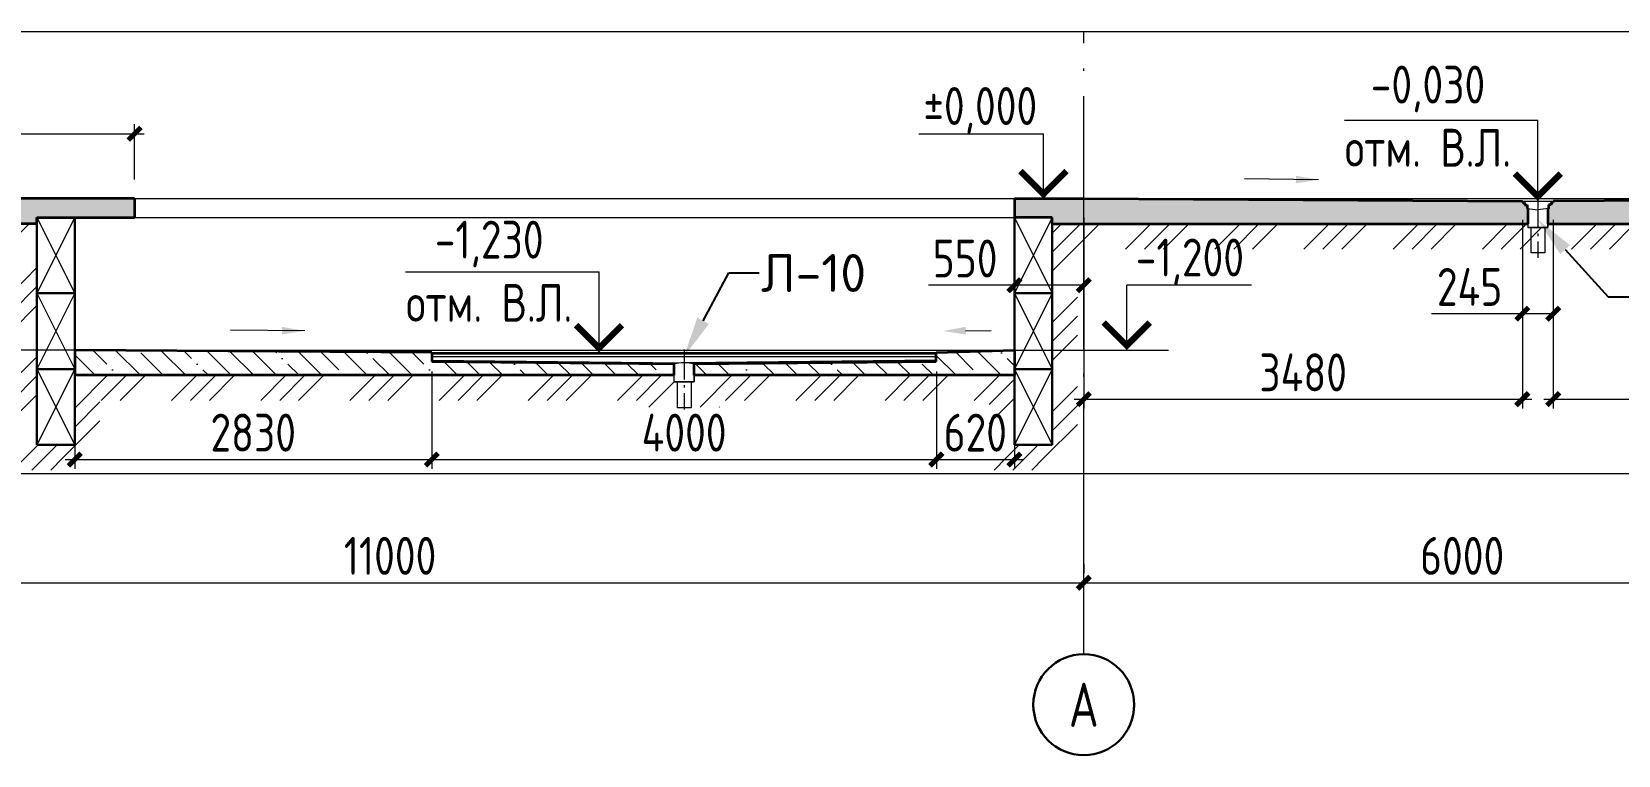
# Model space of a CAD drawing. Extents: x -965262 to 1142518, y -357520 to 71675.
# Drawn here: x 229944 to 242523, y -228912 to -223182 of the extents above; entities that cross this region are included whole.
import ezdxf
from ezdxf import colors
from ezdxf.entities.mleader import LeaderData, LeaderLine
from ezdxf.math import Vec2, Vec3

# ---------------------------------------------------------------- set-up
doc = ezdxf.new("R2010")
doc.units = 0
doc.header["$LTSCALE"] = 10
doc.linetypes.add('AM_DIN_G_W050x2', pattern=[6.875, 4.75, -0.875, 0.375, -0.875])
doc.linetypes.add('DOTE', pattern=[2.42, 2, -0.2, 0.02, -0.2])
doc.layers.get('0').update_dxf_attribs({"linetype": 'CONTINUOUS', "lineweight": 30})
doc.layers.get('Defpoints').update_dxf_attribs({"linetype": 'CONTINUOUS'})
doc.layers.add('DOTE', color=7, linetype='DOTE', lineweight=9)
doc.layers.add('полы', color=3, linetype='CONTINUOUS', lineweight=35)
doc.styles.add('GOST 2.304', font='isocpeur.ttf', dxfattribs={"width": 0.75, "height": 250})
doc.styles.get("Standard").update_dxf_attribs({"font": 'isocpeur.ttf', "height": 300})
doc.styles.add('ГОСТ 2м', font='isocpeur.ttf', dxfattribs={"width": 0.8, "height": 250})
doc.dimstyles.new('ГОСТ 2м', dxfattribs={"dimtxt": 250, "dimasz": 100, "dimexe": 75, "dimexo": 150, "dimgap": 62.5, "dimtad": 1, "dimdec": 0, "dimtxsty": 'ГОСТ 2м', "dimblk": 'ARCHTICK', "dimcen": 150, "dimdle": 75, "dimclrd": 256, "dimclre": 256, "dimclrt": 256, "dimadec": 0, "dimazin": 0, "dimtfac": 1, "dimtdec": 0, "dimtmove": 0, "dimatfit": 3, "dimldrblk": 'OBLIQUE', "dimfxl": 1, "dimlwd": 15, "dimlwe": 15, "dimarcsym": 0})

# ---------------------------------------------------------------- blocks, each defined once
blk = doc.blocks.new('_ArchTick')
at = {"color": 0, "linetype": 'ByBlock', "lineweight": 0, "const_width": 0.4}
blk.add_lwpolyline([(-0.5, -0.5), (0.5, 0.5)], dxfattribs=at)
blk = doc.blocks.new('*D1760')
at = {"lineweight": 15, "ltscale": 100, "transparency": 16777216}
for p, q in [((238285, -227396), (238285, -227471)), ((244285, -227396), (244285, -227471)), ((238210, -227546), (244360, -227546))]:
    blk.add_line(p, q, dxfattribs=at)
at = {"layer": 'Defpoints', "color": 0, "lineweight": 15, "ltscale": 100, "transparency": 16777216}
for p in [(238285, -227546), (244285, -227546), (244285, -227546)]:
    blk.add_point(p, dxfattribs=at)
at = {"lineweight": 15, "ltscale": 100, "transparency": 16777216, "xscale": 100, "yscale": 100, "zscale": 100, "rotation": 180}
blk.add_blockref('_ArchTick', (238285, -227546), dxfattribs=at)
at = {"lineweight": 15, "ltscale": 100, "transparency": 16777216, "xscale": 100, "yscale": 100, "zscale": 100}
blk.add_blockref('_ArchTick', (244285, -227546), dxfattribs=at)
at = {"lineweight": 15, "ltscale": 100, "transparency": 16777216, "insert": (241285, -227333), "char_height": 250, "attachment_point": 5, "style": 'ГОСТ 2м'}
blk.add_mtext('{\\H1.2x;6000}', dxfattribs=at)
blk = doc.blocks.new('_Oblique')
at = {"color": 0, "linetype": 'ByBlock', "lineweight": -2}
blk.add_line((-0.5, -0.5), (0.5, 0.5), dxfattribs=at)
blk = doc.blocks.new('*D1761')
at = {"lineweight": 15, "ltscale": 100, "transparency": 16777216}
for p, q in [((227285, -227396), (227285, -227471)), ((238285, -227396), (238285, -227471)), ((227210, -227546), (238360, -227546))]:
    blk.add_line(p, q, dxfattribs=at)
at = {"layer": 'Defpoints', "color": 0, "lineweight": 15, "ltscale": 100, "transparency": 16777216}
for p in [(227285, -227546), (238285, -227546), (238285, -227546)]:
    blk.add_point(p, dxfattribs=at)
at = {"lineweight": 15, "ltscale": 100, "transparency": 16777216, "xscale": 100, "yscale": 100, "zscale": 100, "rotation": 180}
blk.add_blockref('_ArchTick', (227285, -227546), dxfattribs=at)
at = {"lineweight": 15, "ltscale": 100, "transparency": 16777216, "xscale": 100, "yscale": 100, "zscale": 100}
blk.add_blockref('_ArchTick', (238285, -227546), dxfattribs=at)
at = {"lineweight": 15, "ltscale": 100, "transparency": 16777216, "insert": (232785, -227333), "char_height": 250, "attachment_point": 5, "style": 'ГОСТ 2м'}
blk.add_mtext('{\\H1.2x;11000}', dxfattribs=at)
blk = doc.blocks.new('*D1762')
at = {"lineweight": 15, "ltscale": 50, "transparency": 16777216}
for p, q in [((226900, -223990), (230835, -223990)), ((226975, -224353), (226975, -223915)), ((230760, -224353), (230760, -223915))]:
    blk.add_line(p, q, dxfattribs=at)
at = {"layer": 'Defpoints', "color": 0, "lineweight": 15, "ltscale": 50, "transparency": 16777216}
for p in [(230760, -223990), (226975, -224503, 3260), (230760, -224503, 3013)]:
    blk.add_point(p, dxfattribs=at)
at = {"lineweight": 15, "ltscale": 50, "transparency": 16777216, "xscale": 100, "yscale": 100, "zscale": 100, "rotation": 180}
blk.add_blockref('_ArchTick', (226975, -223990), dxfattribs=at)
at = {"lineweight": 15, "ltscale": 50, "transparency": 16777216, "xscale": 100, "yscale": 100, "zscale": 100}
blk.add_blockref('_ArchTick', (230760, -223990), dxfattribs=at)
at = {"lineweight": 15, "ltscale": 50, "transparency": 16777216, "insert": (228867, -223778), "char_height": 250, "attachment_point": 5, "style": 'ГОСТ 2м'}
blk.add_mtext('{\\H1.2x;3785}', dxfattribs=at)
blk = doc.blocks.new('*D1763')
at = {"lineweight": 15, "ltscale": 50, "transparency": 16777216}
for p, q in [((230285, -225853), (230285, -226645)), ((233116, -225873), (233116, -226645)), ((230210, -226570), (233191, -226570))]:
    blk.add_line(p, q, dxfattribs=at)
at = {"layer": 'Defpoints', "color": 0, "lineweight": 15, "ltscale": 50, "transparency": 16777216}
for p in [(230285, -225703, 3139), (233116, -225723, 2383), (233116, -226570)]:
    blk.add_point(p, dxfattribs=at)
at = {"lineweight": 15, "ltscale": 50, "transparency": 16777216, "xscale": 100, "yscale": 100, "zscale": 100, "rotation": 180}
blk.add_blockref('_ArchTick', (230285, -226570), dxfattribs=at)
at = {"lineweight": 15, "ltscale": 50, "transparency": 16777216, "xscale": 100, "yscale": 100, "zscale": 100}
blk.add_blockref('_ArchTick', (233116, -226570), dxfattribs=at)
at = {"lineweight": 15, "ltscale": 50, "transparency": 16777216, "insert": (231700, -226357), "char_height": 250, "attachment_point": 5, "style": 'ГОСТ 2м'}
blk.add_mtext('{\\H1.2x;2830}', dxfattribs=at)
blk = doc.blocks.new('*D1764')
at = {"lineweight": 15, "ltscale": 50, "transparency": 16777216}
for p, q in [((233116, -225943), (233116, -226645)), ((237116, -225943), (237116, -226645)), ((233041, -226570), (237191, -226570))]:
    blk.add_line(p, q, dxfattribs=at)
at = {"layer": 'Defpoints', "color": 0, "lineweight": 15, "ltscale": 50, "transparency": 16777216}
for p in [(233116, -225793, 2383), (237116, -225793, 2383), (237116, -226570)]:
    blk.add_point(p, dxfattribs=at)
at = {"lineweight": 15, "ltscale": 50, "transparency": 16777216, "xscale": 100, "yscale": 100, "zscale": 100, "rotation": 180}
blk.add_blockref('_ArchTick', (233116, -226570), dxfattribs=at)
at = {"lineweight": 15, "ltscale": 50, "transparency": 16777216, "xscale": 100, "yscale": 100, "zscale": 100}
blk.add_blockref('_ArchTick', (237116, -226570), dxfattribs=at)
at = {"lineweight": 15, "ltscale": 50, "transparency": 16777216, "insert": (235116, -226357), "char_height": 250, "attachment_point": 5, "style": 'ГОСТ 2м'}
blk.add_mtext('{\\H1.2x;4000}', dxfattribs=at)
blk = doc.blocks.new('*D1765')
at = {"lineweight": 15, "ltscale": 50, "transparency": 16777216}
for p, q in [((237116, -225873), (237116, -226645)), ((237735, -225853), (237735, -226645)), ((237041, -226570), (237810, -226570))]:
    blk.add_line(p, q, dxfattribs=at)
at = {"layer": 'Defpoints', "color": 0, "lineweight": 15, "ltscale": 50, "transparency": 16777216}
for p in [(237116, -225723, 2383), (237735, -225703, 3139), (237735, -226570)]:
    blk.add_point(p, dxfattribs=at)
at = {"lineweight": 15, "ltscale": 50, "transparency": 16777216, "xscale": 100, "yscale": 100, "zscale": 100, "rotation": 180}
blk.add_blockref('_ArchTick', (237116, -226570), dxfattribs=at)
at = {"lineweight": 15, "ltscale": 50, "transparency": 16777216, "xscale": 100, "yscale": 100, "zscale": 100}
blk.add_blockref('_ArchTick', (237735, -226570), dxfattribs=at)
at = {"lineweight": 15, "ltscale": 50, "transparency": 16777216, "insert": (237425, -226357), "char_height": 250, "attachment_point": 5, "style": 'ГОСТ 2м'}
blk.add_mtext('{\\H1.2x;620}', dxfattribs=at)
blk = doc.blocks.new('*D1766')
at = {"lineweight": 15, "ltscale": 50, "transparency": 16777216}
for p, q in [((237735, -224653), (237735, -225265)), ((238285, -224653), (238285, -225265)), ((237735, -225190), (237054, -225190)), ((238285, -225190), (237660, -225190))]:
    blk.add_line(p, q, dxfattribs=at)
at = {"layer": 'Defpoints', "color": 0, "lineweight": 15, "ltscale": 50, "transparency": 16777216}
for p in [(237735, -224503, 3013), (238285, -224503), (238285, -225190)]:
    blk.add_point(p, dxfattribs=at)
at = {"lineweight": 15, "ltscale": 50, "transparency": 16777216, "xscale": 100, "yscale": 100, "zscale": 100, "rotation": 180}
blk.add_blockref('_ArchTick', (237735, -225190), dxfattribs=at)
at = {"lineweight": 15, "ltscale": 50, "transparency": 16777216, "xscale": 100, "yscale": 100, "zscale": 100}
blk.add_blockref('_ArchTick', (238285, -225190), dxfattribs=at)
at = {"lineweight": 15, "ltscale": 50, "transparency": 16777216, "insert": (237344, -224978), "char_height": 250, "attachment_point": 5, "style": 'ГОСТ 2м'}
blk.add_mtext('{\\H1.2x;550}', dxfattribs=at)
blk = doc.blocks.new('*D1767')
at = {"lineweight": 15, "ltscale": 50, "transparency": 16777216}
for p, q in [((238285, -224653), (238285, -226167)), ((241762, -224673), (241762, -226167)), ((238210, -226092), (241837, -226092))]:
    blk.add_line(p, q, dxfattribs=at)
at = {"layer": 'Defpoints', "color": 0, "lineweight": 15, "ltscale": 50, "transparency": 16777216}
for p in [(238285, -224503), (241762, -224523), (241762, -226092)]:
    blk.add_point(p, dxfattribs=at)
at = {"lineweight": 15, "ltscale": 50, "transparency": 16777216, "xscale": 100, "yscale": 100, "zscale": 100, "rotation": 180}
blk.add_blockref('_ArchTick', (238285, -226092), dxfattribs=at)
at = {"lineweight": 15, "ltscale": 50, "transparency": 16777216, "xscale": 100, "yscale": 100, "zscale": 100}
blk.add_blockref('_ArchTick', (241762, -226092), dxfattribs=at)
at = {"lineweight": 15, "ltscale": 50, "transparency": 16777216, "insert": (240024, -225880), "char_height": 250, "attachment_point": 5, "style": 'ГОСТ 2м'}
blk.add_mtext('{\\H1.2x;3480}', dxfattribs=at)
blk = doc.blocks.new('*D1768')
at = {"lineweight": 15, "ltscale": 50, "transparency": 16777216}
for p, q in [((241762, -224673), (241762, -225490)), ((242007, -224673), (242007, -225490)), ((241762, -225415), (241042, -225415)), ((242007, -225415), (241687, -225415))]:
    blk.add_line(p, q, dxfattribs=at)
at = {"layer": 'Defpoints', "color": 0, "lineweight": 15, "ltscale": 50, "transparency": 16777216}
for p in [(241762, -224523), (242007, -224523), (242007, -225415)]:
    blk.add_point(p, dxfattribs=at)
at = {"lineweight": 15, "ltscale": 50, "transparency": 16777216, "xscale": 100, "yscale": 100, "zscale": 100, "rotation": 180}
blk.add_blockref('_ArchTick', (241762, -225415), dxfattribs=at)
at = {"lineweight": 15, "ltscale": 50, "transparency": 16777216, "xscale": 100, "yscale": 100, "zscale": 100}
blk.add_blockref('_ArchTick', (242007, -225415), dxfattribs=at)
at = {"lineweight": 15, "ltscale": 50, "transparency": 16777216, "insert": (241344, -225203), "char_height": 250, "attachment_point": 5, "style": 'ГОСТ 2м'}
blk.add_mtext('{\\H1.2x;245}', dxfattribs=at)
blk = doc.blocks.new('*D1769')
at = {"lineweight": 15, "ltscale": 50, "transparency": 16777216}
for p, q in [((246421, -224653), (246421, -226167)), ((242007, -224673), (242007, -226167)), ((241932, -226092), (246496, -226092))]:
    blk.add_line(p, q, dxfattribs=at)
at = {"layer": 'Defpoints', "color": 0, "lineweight": 15, "ltscale": 50, "transparency": 16777216}
for p in [(242007, -224523), (246421, -224503), (246421, -226092)]:
    blk.add_point(p, dxfattribs=at)
at = {"lineweight": 15, "ltscale": 50, "transparency": 16777216, "xscale": 100, "yscale": 100, "zscale": 100, "rotation": 180}
blk.add_blockref('_ArchTick', (242007, -226092), dxfattribs=at)
at = {"lineweight": 15, "ltscale": 50, "transparency": 16777216, "xscale": 100, "yscale": 100, "zscale": 100}
blk.add_blockref('_ArchTick', (246421, -226092), dxfattribs=at)
at = {"lineweight": 15, "ltscale": 50, "transparency": 16777216, "insert": (244214, -225880), "char_height": 250, "attachment_point": 5, "style": 'ГОСТ 2м'}
blk.add_mtext('{\\H1.2x;4415}', dxfattribs=at)

msp = doc.modelspace()

# ---------------------------------------------------------------- hatches: boundary and pattern name
at = {"lineweight": 15, "ltscale": 50}
h = msp.add_hatch(dxfattribs=at)
h.set_pattern_fill('ANSI35', color=3, scale=40, angle=90, style=0)
h.set_pattern_definition([(135, (262538.04, -224592.53), (-179.6051, -179.6051), []), (135, (262538.04, -224412.93), (-179.6051, -179.6051), [317.5, -63.5, 0, -63.5])])
h.paths.add_polyline_path([(262784.3, -224505.4), (262284.8, -224503.1), (262284.8, -224703.1), (262867.7, -224703.1), (262784.3, -224682.2)])
h.paths.add_polyline_path([(262284.8, -224503.1), (257957.3, -224523.1), (257957.3, -224533.1), (257939.8, -224533.1), (257939.8, -224553.1), (257919.8, -224553.1), (257919.8, -224583.1), (257914.8, -224583.7), (257914.8, -224703.1), (262284.8, -224703.1)])
h.paths.add_polyline_path([(226974.8, -224653.1), (226974.8, -224503.1), (230759.8, -224503.1), (230759.8, -224653.1), (229984.9, -224653.1), (229984.9, -224703.1), (227274.8, -224703.1), (227274.8, -224653.1)])
h.paths.add_polyline_path([(237734.9, -224653.1), (237734.9, -224503.1), (241762.4, -224523.1), (241762.4, -224533.1), (241779.9, -224533.1), (241779.9, -224553.1), (241799.9, -224553.1), (241799.9, -224583.1), (241804.9, -224583.7), (241804.9, -224703.1), (238034.9, -224703.1), (238034.9, -224653.1), (237734.9, -224653.1)])
h.paths.add_polyline_path([(241964.9, -224703.1), (241964.9, -224583.7), (241969.9, -224583.1), (241969.9, -224553.1), (241989.9, -224553.1), (241989.9, -224533.1), (242007.4, -224533.1), (242007.4, -224523.1), (246335.2, -224503.1), (249261.4, -224523.1), (249261.4, -224533.1), (249278.9, -224533.1), (249278.9, -224553.1), (249298.9, -224553.1), (249298.9, -224583.1), (249303.9, -224583.7), (249303.9, -224703.1), (241964.9, -224703.1)])
h.paths.add_polyline_path([(249463.9, -224703.1), (249463.9, -224583.7), (249468.9, -224583.1), (249468.9, -224553.1), (249488.9, -224553.1), (249488.9, -224533.1), (249506.4, -224533.1), (249506.4, -224523.1), (251359.9, -224503.1), (253212.4, -224523.1), (253212.4, -224533.1), (253229.9, -224533.1), (253229.9, -224553.1), (253249.9, -224553.1), (253249.9, -224583.1), (253284.9, -224587.2), (253284.9, -224703.1), (249463.9, -224703.1)])
h.paths.add_polyline_path([(253484.9, -224703.1), (253484.9, -224587.2), (253519.9, -224583.1), (253519.9, -224553.1), (253539.9, -224553.1), (253539.9, -224533.1), (253557.4, -224533.1), (253557.4, -224523.1), (256585.2, -224503.1), (257712.3, -224523.1), (257712.3, -224533.1), (257729.8, -224533.1), (257729.8, -224553.1), (257749.8, -224553.1), (257749.8, -224583.1), (257754.8, -224583.7), (257754.8, -224703.1), (253484.9, -224703.1)])
h.paths.add_polyline_path([(241964.9, -224703.1), (241964.9, -224583.7), (241969.9, -224583.1), (241969.9, -224553.1), (241989.9, -224553.1), (241989.9, -224533.1), (242007.4, -224533.1), (242007.4, -224523.1), (246335.2, -224503.1), (249261.4, -224523.1), (249261.4, -224533.1), (249278.9, -224533.1), (249278.9, -224553.1), (249298.9, -224553.1), (249298.9, -224583.1), (249303.9, -224583.7), (249303.9, -224703.1), (241964.9, -224703.1)], flags=17)
edge = h.paths.add_edge_path(flags=16)
edge.add_line((241964.9, -224703.1), (249303.9, -224703.1))
h.paths.add_polyline_path([(241964.9, -224703.1), (241964.9, -224583.7), (241969.9, -224583.1), (241969.9, -224553.1), (241989.9, -224553.1), (241989.9, -224533.1), (242007.4, -224533.1), (242007.4, -224523.1), (246366.2, -224503.1), (249261.4, -224523.1), (249261.4, -224533.1), (249278.9, -224533.1), (249278.9, -224553.1), (249298.9, -224553.1), (249298.9, -224583.1), (249303.9, -224583.7), (249303.9, -224703.1), (241964.9, -224703.1)], flags=17)
edge = h.paths.add_edge_path(flags=17)
edge.add_line((241964.9, -224703.1), (249303.9, -224703.1))
at = {"linetype": 'Continuous', "lineweight": 15}
h = msp.add_hatch(dxfattribs=at)
h.set_pattern_fill('GOST_GROUND', color=256, scale=50, style=0)
h.set_pattern_definition([(45, (-2793697.8, -62509.1), (707.10678, -4e-14), [1000]), (45, (-2793547.8, -62509.1), (707.10678, -4e-14), [1000]), (45, (-2793397.8, -62509.1), (707.10678, -4e-14), [1000])])
h.paths.add_polyline_path([(262867.7, -224703.1), (257914.8, -224703.1), (257914.8, -224733.7), (257889.8, -224733.7), (257889.8, -224733.7), (257779.8, -224733.7), (257779.8, -224733.7), (257754.8, -224733.7), (257754.8, -224703.1), (253484.9, -224703.1), (253484.9, -224733.7), (253464.9, -224733.7), (253464.9, -224733.7), (253304.9, -224733.7), (253304.9, -224733.7), (253284.9, -224733.7), (253284.9, -224703.1), (249463.9, -224703.1), (249463.9, -224733.7), (249463.9, -224733.7), (249328.9, -224733.7), (249347.6, -224733.7), (249303.9, -224733.7), (249303.9, -224703.1), (241964.9, -224703.1), (241964.9, -224733.7), (241829.9, -224733.7), (241802.4, -224733.7), (241774.9, -224733.7), (241804.9, -224733.7), (241804.9, -224703.1), (238034.9, -224703.1), (238034.9, -226453.1), (237734.9, -226453.1), (237734.9, -225903.1), (235195.9, -225903.1), (235195.9, -225954.1), (235170.9, -225954.1), (235170.9, -225954.1), (235060.9, -225954.1), (235035.9, -225954.1), (235035.9, -225903.1), (230284.9, -225903.1), (230284.9, -226453.1), (229984.9, -226453.1), (229984.9, -224703.1), (227274.8, -224703.1), (227274.8, -226682.2), (227474.8, -226682.2), (227474.8, -224903.1), (229784.9, -224903.1), (229784.9, -226653.1), (230484.9, -226653.1), (230484.9, -226103.1), (234835.9, -226103.1), (234835.9, -226154.1), (235370.9, -226154.1), (235370.9, -226154.1), (235395.9, -226154.1), (235395.9, -226103.1), (237534.9, -226103.1), (237534.9, -226653.1), (238234.9, -226653.1), (238234.9, -224903.1), (241604.9, -224903.1), (241604.9, -224903.7), (241829.9, -224903.7), (241604.9, -224903.7), (241549.9, -224903.7), (242109.9, -224903.7), (242164.9, -224903.1), (249328.9, -224903.1), (249328.9, -224903.1), (249328.9, -224903.1), (249310.8, -224733.7), (249438.9, -224733.7), (249438.9, -224903.7), (249663.9, -224903.7), (249663.9, -224903.1), (253304.9, -224903.1), (253304.9, -224903.1), (253304.9, -224933.7), (253304.9, -224903.1), (253284.9, -224733.7), (253474.9, -224733.7), (253464.9, -224903.1), (257554.8, -224903.1), (257554.8, -224933.7), (257979.8, -224933.7), (257979.8, -224733.7), (257689.8, -224733.7), (257689.8, -224933.7), (258114.8, -224933.7), (258114.8, -224903.1), (262867.7, -224903.1)])
at = {"lineweight": 15, "ltscale": 50}
h = msp.add_hatch(dxfattribs=at)
h.set_pattern_fill('ANSI35', color=3, scale=40, angle=90, style=0)
h.set_pattern_definition([(135, (-2793697.78, -62509.1), (-179.605122, -179.605122), []), (135, (-2793697.78, -62329.48), (-179.605122, -179.605122), [317.5, -63.5, 0, -63.5])])
h.paths.add_polyline_path([(237734.9, -225703.1), (237115.9, -225723.1), (237115.9, -225793.1), (235195.9, -225812.3), (235195.9, -225903.1), (237734.9, -225903.1)])
h.paths.add_polyline_path([(233115.9, -225723.1), (230284.9, -225703.1), (230284.9, -225903.1), (235035.9, -225903.1), (235035.9, -225812.7), (233115.9, -225793.1)])

# ---------------------------------------------------------------- linework, layer by layer
at = {"color": 5, "lineweight": 15, "ltscale": 50}
for p, q in [((244283.1, -223182.2, 14512.9), (226282, -223182.2, 14512.9)), ((244283.1, -226682.2, 14512.9), (226282, -226682.2, 14512.9))]:
    msp.add_line(p, q, dxfattribs=at)
at = {"lineweight": 15, "ltscale": 0.3}
for p, q in [((240351.3, -223883.5, 14512.9), (241884.9, -223883.5, 14512.9)), ((236976.8, -223990, 18155.6), (237965.3, -223990, 18155.6)), ((232908.3, -225083.5, 16895.8), (234441.9, -225083.5, 16895.8)), ((239614.1, -225190, 14512.9), (238625.6, -225190, 14512.9))]:
    msp.add_line(p, q, dxfattribs=at)
at = {"lineweight": 15}
for p, q in [((241884.9, -224523.1, 14512.9), (241884.9, -223883.5, 14512.9)), ((237965.3, -224503.1, 18155.6), (237965.3, -223990, 18155.6)), ((229984.9, -224653.1, 14512.9), (230284.9, -225253.1, 14512.9)), ((230284.9, -224653.1, 14512.9), (229984.9, -225253.1, 14512.9)), ((237734.9, -224653.1, 14512.9), (238034.9, -225253.1, 14512.9)), ((238034.9, -224653.1, 14512.9), (237734.9, -225253.1, 14512.9)), ((241804.9, -224583.7, 14512.9), (241804.9, -224733.7, 14512.9)), ((241964.9, -224583.7, 14512.9), (241964.9, -224733.7, 14512.9)), ((241964.9, -224733.7, 14512.9), (241804.9, -224733.7, 14512.9)), ((241829.9, -224733.7, 14512.9), (241829.9, -224933.7, 14512.9)), ((241939.9, -224733.7, 14512.9), (241939.9, -224933.7, 14512.9)), ((241939.9, -224933.7, 14512.9), (241829.9, -224933.7, 14512.9)), ((234441.9, -225723.1, 16895.8), (234441.9, -225083.5, 16895.8)), ((229984.9, -225253.1, 14512.9), (230284.9, -225853.1, 14512.9)), ((230284.9, -225253.1, 14512.9), (229984.9, -225853.1, 14512.9)), ((237734.9, -225253.1, 14512.9), (238034.9, -225853.1, 14512.9)), ((238034.9, -225253.1, 14512.9), (237734.9, -225853.1, 14512.9)), ((238625.6, -225703.1, 14512.9), (238625.6, -225190, 14512.9)), ((229984.9, -225853.1, 14512.9), (230284.9, -226453.1, 14512.9)), ((230284.9, -225853.1, 14512.9), (229984.9, -226453.1, 14512.9)), ((235035.9, -225812.7, 16895.8), (235035.9, -225954.1, 16895.8)), ((235195.9, -225812.3, 16895.8), (235195.9, -225954.1, 16895.8)), ((237734.9, -225853.1, 14512.9), (238034.9, -226453.1, 14512.9)), ((238034.9, -225853.1, 14512.9), (237734.9, -226453.1, 14512.9)), ((235195.9, -225954.1, 16895.8), (235035.9, -225954.1, 16895.8)), ((235060.9, -225954.1, 16895.8), (235060.9, -226161.1, 16895.8)), ((235170.9, -225954.1, 16895.8), (235170.9, -226161.1, 16895.8)), ((235170.9, -226161.1, 16895.8), (235060.9, -226161.1, 16895.8))]:
    msp.add_line(p, q, dxfattribs=at)
at = {"lineweight": 15, "ltscale": 50}
for p, q in [((240146.4, -224354.6, 14512.9), (239558.4, -224347.8, 14512.9)), ((241762.4, -224523.1, 14512.9), (241762.4, -224533.1, 14512.9)), ((242007.4, -224523.1, 14512.9), (242007.4, -224533.1, 14512.9)), ((241779.9, -224533.1, 14512.9), (241779.9, -224553.1, 14512.9)), ((241799.9, -224553.1, 14512.9), (241799.9, -224583.1, 14512.9)), ((241969.9, -224553.1, 14512.9), (241969.9, -224583.1, 14512.9)), ((241989.9, -224533.1, 14512.9), (241989.9, -224553.1, 14512.9)), ((232108.3, -225551.4, 16895.8), (231520.3, -225544.6, 16895.8)), ((237347.9, -225549.7, 16895.8), (237551.9, -225547.1, 16895.8)), ((233115.9, -225723.1, 16895.8), (237115.9, -225723.1, 16895.8)), ((233115.9, -225723.1, 16895.8), (233115.9, -225793.1, 16895.8)), ((233115.9, -225733.1, 16895.8), (237115.9, -225733.1, 16895.8)), ((233115.9, -225753.1, 16895.8), (237115.9, -225753.1, 16895.8)), ((233115.9, -225783.1, 16895.8), (235115.9, -225803.1, 16895.8)), ((235115.9, -225723.1, 16895.8), (235115.9, -225804.1, 16898.4)), ((237115.9, -225783.1, 16895.8), (235115.9, -225803.1, 16895.8)), ((237115.9, -225723.1, 16895.8), (237115.9, -225793.1, 16895.8)), ((233115.9, -225793.1, 16895.8), (235035.9, -225812.3, 16895.8)), ((237115.9, -225793.1, 16895.8), (235195.9, -225812.3, 16895.8))]:
    msp.add_line(p, q, dxfattribs=at)
at = {"ltscale": 50}
for p, q in [((229984.9, -224653.1, 14512.9), (229984.9, -226453.1, 14512.9)), ((230284.9, -224653.1, 14512.9), (230284.9, -226453.1, 14512.9)), ((237734.9, -224653.1, 14512.9), (237734.9, -226453.1, 14512.9)), ((238034.9, -224653.1, 14512.9), (238034.9, -226453.1, 14512.9)), ((230284.9, -225253.1, 14512.9), (229984.9, -225253.1, 14512.9)), ((237734.9, -225253.1, 14512.9), (238034.9, -225253.1, 14512.9)), ((230284.9, -225853.1, 14512.9), (229984.9, -225853.1, 14512.9)), ((237734.9, -225853.1, 14512.9), (238034.9, -225853.1, 14512.9)), ((230284.9, -226453.1, 14512.9), (229984.9, -226453.1, 14512.9)), ((237734.9, -226453.1, 14512.9), (238034.9, -226453.1, 14512.9))]:
    msp.add_line(p, q, dxfattribs=at)
at = {"lineweight": 15, "ltscale": 10}
for p, q in [((241762.4, -224533.1, 14512.9), (241779.9, -224533.1, 14512.9)), ((241779.9, -224553.1, 14512.9), (241799.9, -224553.1, 14512.9)), ((241989.9, -224553.1, 14512.9), (241969.9, -224553.1, 14512.9)), ((241989.9, -224533.1, 14512.9), (242007.4, -224533.1, 14512.9))]:
    msp.add_line(p, q, dxfattribs=at)
at = {"lineweight": 15, "ltscale": 2.5}
for p in [(241799.9, -224583.1, 14512.9), (241969.9, -224583.1, 14512.9)]:
    msp.add_line(p, (241884.9, -224593.1, 14512.9), dxfattribs=at)
at = {"lineweight": 15, "ltscale": 100, "extrusion": (0, 1, 0)}
msp.add_line((237734.9, -225703.1, 14512.9), (238955.5, -225703.1, 1571.6), dxfattribs=at)
at = {"lineweight": 15, "const_width": 50}
for points, elevation in [([(237783, -224285.4), (237965.3, -224467.7), (238147.6, -224285.4)], 18155.6), ([(241702.6, -224305.4), (241884.9, -224487.7), (242067.2, -224305.4)], 14512.9), ([(234259.6, -225505.4), (234441.9, -225687.7), (234624.2, -225505.4)], 16895.8), ([(238807.9, -225485.4), (238625.6, -225667.7), (238443.3, -225485.4)], 14512.9)]:
    msp.add_lwpolyline(points, dxfattribs=dict(at, elevation=elevation))
at = {"lineweight": 15, "ltscale": 100, "extrusion": (0, 1, 0)}
for points, elevation in [([(-241762.4, 14512.9), (-242007.4, 14512.9)], -224523.1), ([(-230284.9, 17652.4), (-229372.6, 4711.1)], -225703.1)]:
    msp.add_lwpolyline(points, dxfattribs=dict(at, elevation=elevation))
at = {"linetype": 'Continuous', "lineweight": 15, "elevation": 4711.1}
msp.add_lwpolyline([(227274.8, -224703.1), (229984.9, -224703.1), (229984.9, -226453.1), (230284.9, -226453.1), (230284.9, -225903.1), (235035.9, -225903.1), (235035.9, -225954.1), (235060.9, -225954.1), (235060.9, -225954.1), (235170.9, -225954.1), (235170.9, -225954.1), (235195.9, -225954.1), (235195.9, -225903.1), (237734.9, -225903.1), (237734.9, -226453.1), (238034.9, -226453.1), (238034.9, -224703.1), (241804.9, -224703.1), (241804.9, -224733.7), (241829.9, -224733.7), (241829.9, -224733.7), (241939.9, -224733.7), (241939.9, -224733.7), (241964.9, -224733.7), (241964.9, -224703.1), (249303.9, -224703.1)], dxfattribs=at)
at = {"lineweight": 15}
msp.add_arc((235116.8, -226188.7, 16898.4), 384.6, 78.13775, 102.14873, dxfattribs=at)
at = {"lineweight": 15, "ltscale": 50}
for points in [[(239966.1, -224382.6, 14512.9), (239966.8, -224322.6, 14512.9), (240146.4, -224354.6, 14512.9)], [(231928, -225579.3, 16895.8), (231928.7, -225519.3, 16895.8), (232108.3, -225551.4, 16895.8)], [(237348.3, -225579.7, 16895.8), (237347.5, -225519.7, 16895.8), (237167.9, -225551.9, 16895.8)]]:
    msp.add_solid(points, dxfattribs=at)
at = {"layer": 'DOTE', "ltscale": 100}
msp.add_line((238284.8, -228112.1, 14512.9), (238284.8, -223182.2, 14512.9), dxfattribs=at)
at = {"layer": 'DOTE', "linetype": 'AM_DIN_G_W050x2', "ltscale": 5}
for p, q in [((241884.9, -224499.8, 14512.9), (241884.9, -224973.4, 14512.9)), ((235115.9, -225699.8, 16895.8), (235115.9, -226173.4, 16895.8))]:
    msp.add_line(p, q, dxfattribs=at)
at = {"layer": 'DOTE', "linetype": 'Continuous', "lineweight": 30}
msp.add_circle((238284.8, -228512.1, 14512.9), 400, dxfattribs=at)
at = {"layer": 'полы', "ltscale": 50}
for p, q in [((230759.8, -224503.1, 17525.5), (226974.8, -224503.1, 18537)), ((230759.8, -224503.1, 17525.5), (230759.8, -224653.1, 14512.9)), ((237734.9, -224503.1, 17652.4), (238284.8, -224503.1, 14512.9)), ((237734.9, -224503.1, 17525.5), (237734.9, -224653.1, 14512.9)), ((238284.8, -224503.1, 14512.9), (241762.4, -224523.1, 14512.9)), ((241762.4, -224523.1, 14512.9), (241762.4, -224533.1, 14512.9)), ((246421.2, -224503.1, 14512.9), (242007.4, -224523.1, 14512.9)), ((242007.4, -224523.1, 14512.9), (242007.4, -224533.1, 14512.9)), ((229984.9, -224653.1, 14512.9), (230759.8, -224653.1, 14512.9)), ((229984.9, -224703.1, 17772.7), (229984.9, -224653.1, 14512.9)), ((238034.9, -224653.1, 14512.9), (237734.9, -224653.1, 14512.9)), ((238034.9, -224703.1, 17772.7), (238034.9, -224653.1, 14512.9)), ((241762.4, -224533.1, 14512.9), (241779.9, -224533.1, 14512.9)), ((241779.9, -224533.1, 14512.9), (241779.9, -224553.1, 14512.9)), ((241779.9, -224553.1, 14512.9), (241799.9, -224553.1, 14512.9)), ((241799.9, -224553.1, 14512.9), (241799.9, -224583.1, 14512.9)), ((241799.9, -224583.1, 14512.9), (241804.9, -224583.7, 14512.9)), ((241804.9, -224583.7, 14512.9), (241804.9, -224703.1, 14512.9)), ((241969.9, -224583.1, 14512.9), (241964.9, -224583.7, 14512.9)), ((241964.9, -224583.7, 14512.9), (241964.9, -224703.1, 14512.9)), ((241989.9, -224553.1, 14512.9), (241969.9, -224553.1, 14512.9)), ((241969.9, -224553.1, 14512.9), (241969.9, -224583.1, 14512.9)), ((242007.4, -224533.1, 14512.9), (241989.9, -224533.1, 14512.9)), ((241989.9, -224533.1, 14512.9), (241989.9, -224553.1, 14512.9)), ((229984.9, -224703.1, 17772.7), (227274.8, -224703.1, 17772.7)), ((238034.9, -224703.1, 17772.7), (241804.9, -224703.1, 17772.7)), ((241964.9, -224703.1, 17772.7), (249303.9, -224703.1, 14512.9)), ((233115.9, -225723.1, 16895.8), (230284.9, -225703.1, 17652.4)), ((230284.9, -225703.1, 17652.4), (230284.9, -225903.1, 17652.4)), ((233115.9, -225723.1, 16895.8), (233115.9, -225793.1, 16895.8)), ((237115.9, -225723.1, 16895.8), (237734.9, -225703.1, 14512.9)), ((237115.9, -225793.1, 16895.8), (237115.9, -225723.1, 16895.8)), ((237734.9, -225703.1, 17652.4), (237734.9, -225903.1, 17652.4)), ((235035.9, -225903.1, 17652.4), (230284.9, -225903.1, 17652.4)), ((233115.9, -225793.1, 16895.8), (235035.9, -225812.7, 16895.8)), ((235035.9, -225812.7, 16895.8), (235035.9, -225903.1, 17652.4)), ((235195.9, -225812.3, 16895.8), (237115.9, -225793.1, 16895.8)), ((235195.9, -225903.1, 17652.4), (235195.9, -225812.3, 16895.8)), ((237734.9, -225903.1, 17652.4), (235195.9, -225903.1, 17652.4))]:
    msp.add_line(p, q, dxfattribs=at)
at = {"layer": 'полы', "lineweight": 0, "ltscale": 50}
for p, q in [((230759.8, -224503.1, 17525.5), (237734.9, -224503.1, 17525.5)), ((238284.8, -224503.1, 14512.9), (262284.8, -224503.1, 14512.9)), ((230759.8, -224653.1, 14512.9), (237734.9, -224653.1, 14512.9)), ((230284.9, -225703.1, 17652.4), (237734.9, -225703.1, 14512.9))]:
    msp.add_line(p, q, dxfattribs=at)

# ---------------------------------------------------------------- texts
at = {"char_height": 300, "attachment_point": 5, "style": 'GOST 2.304'}
for s, insert, width in [('{\\W0.8;-0,030\\Pотм. В.Л.}', (241014, -223850.6, 14512.9), 1670.673), ('{\\W0.8;%%P0,000}', (237464.4, -223805.3, 18155.6), 1200), ('{\\W0.8;-1,230\\Pотм. В.Л.}', (233571.1, -225078.8, 16895.8), 1670.673), ('{\\W0.8;-1,200}', (239126.5, -225005.3, 14512.9), 1200)]:
    msp.add_mtext(s, dxfattribs=dict(at, insert=insert, width=width))
at = {"layer": 'DOTE', "linetype": 'Continuous', "lineweight": 30, "ltscale": 100, "insert": (238284.8, -228512.1, 14512.9), "char_height": 350, "width": 800, "attachment_point": 5, "style": 'GOST 2.304'}
msp.add_mtext('A', dxfattribs=at)

# ---------------------------------------------------------------- dimensions: what is measured, and where the dimension line sits
at = {"lineweight": 15, "ltscale": 50}
for base, p1, p2, text, picture, middle in [((230759.8, -223990, 14512.9), (226974.8, -224503.1, 17772.7), (230759.8, -224503.1, 17525.5), '{\\H1.2x;<>}', '*D1762', (228867.3, -223777.5, 14512.9)), ((241762.4, -226092.5, 14512.9), (238284.8, -224503.1, 14512.9), (241762.4, -224523.1, 14512.9), '{\\H1.2x;3480}', '*D1767', (240023.6, -225880, 14512.9)), ((246421.2, -226092.5, 14512.9), (242007.4, -224523.1, 14512.9), (246421.2, -224503.1, 14512.9), '{\\H1.2x;4415}', '*D1769', (244214.3, -225880, 14512.9)), ((233115.9, -226569.6, 14512.9), (230284.9, -225703.1, 17652.4), (233115.9, -225723.1, 16895.8), '{\\H1.2x;2830}', '*D1763', (231700.4, -226357.1, 14512.9)), ((237734.9, -226569.6, 14512.9), (237115.9, -225723.1, 16895.8), (237734.9, -225703.1, 17652.4), '{\\H1.2x;620}', '*D1765', (237425.4, -226357.1, 14512.9)), ((237115.9, -226569.6, 14512.9), (233115.9, -225793.1, 16895.8), (237115.9, -225793.1, 16895.8), '{\\H1.2x;<>}', '*D1764', (235115.9, -226357.1, 14512.9))]:
    dim = msp.add_linear_dim(base=base, p1=p1, p2=p2, text=text, dimstyle='ГОСТ 2м', dxfattribs=at)
    dim.commit()
    dim.dimension.update_dxf_attribs({"geometry": picture, "text_midpoint": middle})
for base, p1, p2, picture, middle in [((238284.8, -225190, 14512.9), (237734.9, -224503.1, 17525.5), (238284.8, -224503.1, 14512.9), '*D1766', (237344.4, -225190, 14512.9)), ((242007.4, -225415.3, 14512.9), (241762.4, -224523.1, 14512.9), (242007.4, -224523.1, 14512.9), '*D1768', (241344.2, -225415.3, 14512.9))]:
    dim = msp.add_linear_dim(base=base, p1=p1, p2=p2, text='{\\H1.2x;<>}', dimstyle='ГОСТ 2м', dxfattribs=at)
    dim.commit()
    dim.dimension.update_dxf_attribs({"geometry": picture, "text_midpoint": middle, "dimtype": 160})
at = {"lineweight": 15, "ltscale": 100}
for base, p1, p2, picture, middle in [((238284.8, -227545.6, 14512.9), (227284.8, -227545.6, 14512.9), (238284.8, -227545.6, 14512.9), '*D1761', (232784.8, -227333.1, 14512.9)), ((244284.8, -227545.6, 14512.9), (238284.8, -227545.6, 14512.9), (244284.8, -227545.6, 14512.9), '*D1760', (241284.8, -227333.1, 14512.9))]:
    dim = msp.add_linear_dim(base=base, p1=p1, p2=p2, text='{\\H1.2x;<>}', dimstyle='ГОСТ 2м', dxfattribs=at)
    dim.commit()
    dim.dimension.update_dxf_attribs({"geometry": picture, "text_midpoint": middle})

# ---------------------------------------------------------------- leaders
at = {"color": 5, "lineweight": 15}
ml = msp.add_multileader_mtext('Standard', dxfattribs=at)
ml.set_content('Л-9', color=5)
ml.set_leader_properties()
ml.build(insert=Vec2(0, 0))
ml.multileader.update_dxf_attribs({"has_text_frame": 1, "text_right_attachment_type": 6, "dogleg_length": 36, "arrow_head_size": 320})
ctx = ml.context
ctx.base_point, ctx.char_height, ctx.arrow_head_size, ctx.landing_gap_size, ctx.plane_origin = Vec3(242683.2, -225280.9, 9801.8), 300, 320, 16, Vec3(259359.2, -235129.1, 9801.8)
ctx.right_attachment = 6
notes = []
notes.append((ctx, [(1, (1, 1, 0), (242442.9, -225280.9, 9801.8), (1, 0), 240.3, [(0, [(241884.9, -224671, 9801.8)], 0, [])])]))
ctx.mtext.insert, ctx.mtext.defined_height, ctx.mtext.flow_direction = Vec3(242699.2, -225130.9, 9801.8), 8540.9, 5
ml = msp.add_multileader_mtext('Standard', dxfattribs=at)
ml.set_content('Л-10', color=5)
ml.set_leader_properties()
ml.build(insert=Vec2(0, 0))
ml.multileader.update_dxf_attribs({"has_text_frame": 1, "text_right_attachment_type": 6, "dogleg_length": 36, "arrow_head_size": 320})
ctx = ml.context
ctx.base_point, ctx.char_height, ctx.arrow_head_size, ctx.landing_gap_size, ctx.plane_origin = Vec3(235710.2, -225092.6, 13636), 300, 320, 16, Vec3(252502.2, -234805.4, 13636)
ctx.right_attachment = 6
notes.append((ctx, [(1, (1, 1, 0), (235469.8, -225092.6, 13636), (1, 0), 240.3, [(0, [(235115.9, -225753.1, 13636)], 0, [])])]))
ctx.mtext.insert, ctx.mtext.width, ctx.mtext.defined_height, ctx.mtext.flow_direction = Vec3(235726.2, -224942.6, 13636), 784.788, 8690.9, 5
for ctx, leaders in notes:
    for number, flags, end, landing, length, lines in leaders:
        leader = LeaderData()
        leader.index, (leader.has_last_leader_line, leader.has_dogleg_vector, leader.attachment_direction) = number, flags
        leader.last_leader_point, leader.dogleg_vector, leader.dogleg_length = Vec3(end), Vec3(landing), length
        for number, points, colour, breaks in lines:
            line = LeaderLine()
            line.index, line.vertices, line.color, line.breaks = number, Vec3.list(points), colors.encode_raw_color(colour), breaks
            leader.lines.append(line)
        ctx.leaders.append(leader)

doc.saveas('drawing.dxf')
